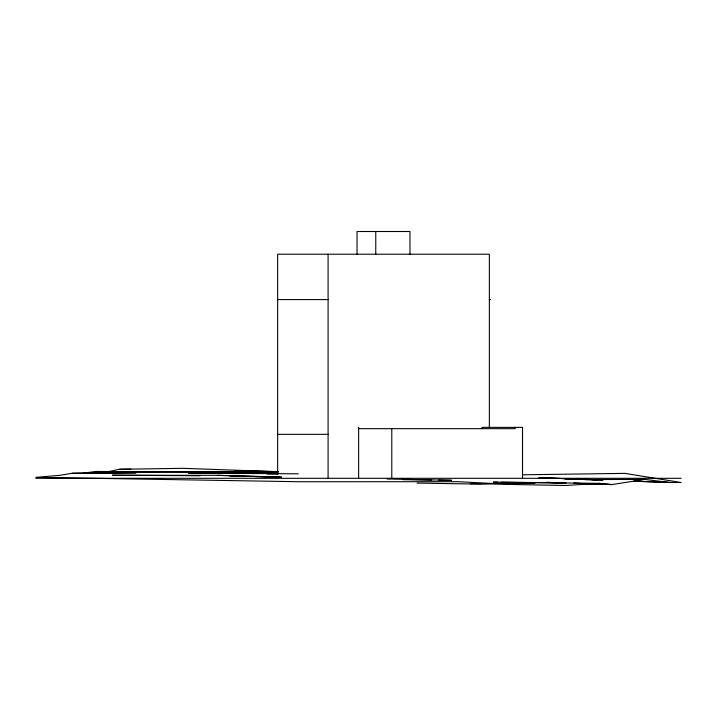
<?xml version="1.0" encoding="UTF-8"?>
<svg xmlns="http://www.w3.org/2000/svg" width="717" height="717" viewBox="0 0 717 717"><rect width="100%" height="100%" fill="white"/><g stroke="black" fill="none" stroke-linecap="round" stroke-linejoin="round"><path stroke-width="1.08" d="M278.286 471.75L183.247 468.326L119.38 469.294L107.075 471.894L95.719 471.481L83.656 473.103L72.076 473.283L59.78 475.326L35.85 477.334L299.222 481.734L458.333 481.699L511.92 484.477L565.417 485.49L599.842 483.357L611.897 484.558L645.049 479.44L669.472 482.46L681.15 482.514L624.883 473.372L522.487 474.806M509.608 483.661L482.003 484.136L417.043 483.088M512.915 483.608L534.999 483.231L492.588 483.536M119.38 469.294L130.879 469.133M470.262 483.697L481.421 483.617M83.656 473.103L136.185 472.835L72.076 473.283M275.66 472.082L107.075 471.894L278.205 471.947M583.02 479.323L538.879 477.71L592.197 479.53L645.049 479.44M277.64 299.589L328.09 299.589M489.353 299.589L490.536 299.589M358.634 428.667L515.173 428.667L515.173 427.368M277.64 434.341L328.09 434.341M266.787 473.695L277.829 473.704M35.85 478.311L681.15 478.311M268.92 472.001L277.837 472.019M266.957 473.74L278.124 473.776M95.719 471.481L159.47 471.777M254.705 476.671L281.557 477.101L217.583 475.335L112.408 475.237L199.962 475.721M298.308 473.812L188.553 473.148L239.227 473.578M497.804 482.183L493.332 482.147L599.842 483.357M501.156 482.209L566.009 482.917M266.374 471.795L277.497 471.929M403.124 479.664L431.822 480.031M438.445 480.121L451.683 480.282L387.072 478.992M230.094 476.276L241.279 476.455M558.176 482.64L546.453 482.389L561.985 482.899M235.015 470.531L277.434 471.643M565.032 479.073L572.758 479.306M584.884 479.673L597.019 480.04M217.583 475.335L270.013 476.868M574.183 483.303L611.897 484.558L573.842 483.195M633.676 481.224L669.472 482.46L633.953 481.17M585.224 479.404L602.88 480.049M592.197 479.53L602.916 480.04M522.505 478.311L522.505 427.368L482.021 427.368L482.021 428.667M489.353 427.368L489.353 254.203L277.64 254.203L277.64 473.937M409.972 254.203L409.972 231.51L357.03 231.51L357.03 254.203M391.787 428.667L391.787 478.311M375.762 231.51L375.762 254.203M358.634 427.251L358.634 478.311M328.09 254.203L328.09 478.311"/></g></svg>
